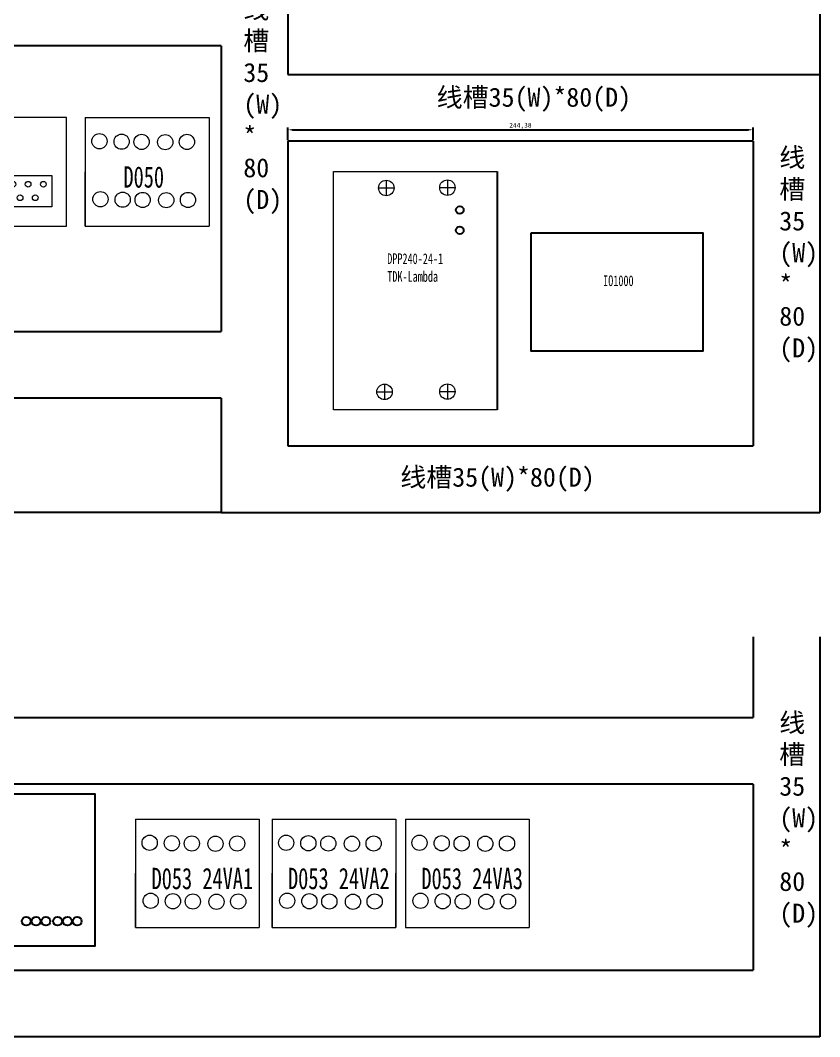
# Model space of a CAD drawing. Header units: millimetres. Extents: x -300 to 5587, y 233 to 3316.
# Drawn here: x 3041 to 3461, y 1021 to 1554 of the extents above; entities that cross this region are included whole.
import ezdxf

# ---------------------------------------------------------------- set-up
doc = ezdxf.new("R2010")
doc.units = ezdxf.units.MM
doc.layers.add('细实线层', color=7, linetype='Continuous')
doc.styles.get("Standard").update_dxf_attribs({"font": ''})
doc.styles.add('宋', font='', dxfattribs={"width": 0.7})
doc.styles.get('Standard').set_extended_font_data('SimSun')
doc.styles.get('宋').set_extended_font_data('SimSun')
doc.dimstyles.new('ISO-25', dxfattribs={"dimtxt": 2.5, "dimasz": 2.5, "dimexe": 1.25, "dimexo": 0.625, "dimtad": 1, "dimtxsty": 'Standard', "dimcen": 2.5, "dimadec": 0, "dimazin": 0, "dimtfac": 1, "dimtmove": 0, "dimatfit": 3, "dimfxl": 1, "dimarcsym": 0})

# ---------------------------------------------------------------- blocks, each defined once
blk = doc.blocks.new('*D87')
at = {"color": 0, "lineweight": -2, "transparency": 16777216}
for p, q in [((3181.74, 1491.64), (3181.74, 1498.25)), ((3184.24, 1497), (3423.63, 1497)), ((3426.13, 1491.64), (3426.13, 1498.25))]:
    blk.add_line(p, q, dxfattribs=at)
at = {"color": 0, "transparency": 16777216}
for points in [[(3184.24, 1497.42), (3184.24, 1496.58), (3181.74, 1497)], [(3423.63, 1496.58), (3423.63, 1497.42), (3426.13, 1497)]]:
    blk.add_solid(points, dxfattribs=at)
at = {"layer": 'Defpoints', "color": 0, "transparency": 16777216}
for p in [(3426.13, 1497), (3181.74, 1491.02), (3426.13, 1491.02)]:
    blk.add_point(p, dxfattribs=at)
at = {"color": 0, "transparency": 16777216, "insert": (3303.93, 1499.08), "char_height": 2.5, "attachment_point": 5}
blk.add_mtext('244,38', dxfattribs=at)
blk = doc.blocks.new('D015')
at = {"lineweight": 0}
for p, q in [((4907.11, 1796), (4797.11, 1796)), ((4907.11, 1739), (4907.11, 1796)), ((4797.11, 1739), (4907.11, 1739))]:
    blk.add_line(p, q, dxfattribs=at)
for centre in [(4814.94, 1760.94), (4822.94, 1760.94), (4830.94, 1760.94), (4838.94, 1760.94), (4846.94, 1760.94), (4854.94, 1760.94), (4862.94, 1760.94), (4870.94, 1760.94), (4878.94, 1760.94), (4886.94, 1760.94), (4894.94, 1760.94), (4810.7, 1753.88), (4818.7, 1753.88), (4826.7, 1753.88), (4834.7, 1753.88), (4842.7, 1753.88), (4850.7, 1753.88), (4858.7, 1753.88), (4866.7, 1753.88), (4874.7, 1753.88), (4882.7, 1753.88), (4890.7, 1753.88)]:
    blk.add_circle(centre, 1.5, dxfattribs=at)
at = {"layer": '细实线层', "lineweight": 0}
for p, q in [((4797.11, 1796), (4797.11, 1739)), ((4806.62, 1749.13), (4806.62, 1765.59)), ((4806.62, 1765.59), (4899.47, 1765.59)), ((4899.47, 1765.59), (4899.47, 1749.13)), ((4899.47, 1749.13), (4806.62, 1749.13))]:
    blk.add_line(p, q, dxfattribs=at)
at = {"lineweight": 0, "insert": (4816.32, 1793.01), "char_height": 11.2, "width": 74.3703, "attachment_point": 1, "style": '宋'}
blk.add_mtext('DO15', dxfattribs=at)

msp = doc.modelspace()

# ---------------------------------------------------------------- linework, layer by layer
for p, q in [((3181.743, 1756.019), (3181.743, 1526.019)), ((3146.743, 1541.019), (2046.126, 1541.019)), ((3146.743, 1541.019), (3146.743, 1391.019)), ((3181.743, 1526.019), (3461.126, 1526.019)), ((3426.126, 1491.019), (3181.743, 1491.019)), ((3181.743, 1491.019), (3181.743, 1331.019)), ((3426.126, 1491.019), (3426.126, 1331.019)), ((3291.699, 1475.168), (3291.699, 1349.968)), ((2046.126, 1391.019), (3146.743, 1391.019)), ((3146.743, 1356.019), (2046.126, 1356.019)), ((3146.743, 1356.019), (3146.743, 1296.019)), ((3181.743, 1331.019), (3426.126, 1331.019)), ((3146.743, 1296.019), (3461.126, 1296.019)), ((3426.126, 1230.839), (3426.126, 1188.44)), ((3461.126, 1230.839), (3461.126, 1020.839)), ((2046.126, 1188.44), (3426.126, 1188.44)), ((3426.126, 1153.44), (2046.126, 1153.44)), ((3426.126, 1153.44), (3426.126, 1055.839)), ((2046.126, 1055.839), (3426.126, 1055.839)), ((3461.126, 1020.839), (2011.126, 1020.839))]:
    msp.add_line(p, q)
at = {"lineweight": 0}
for p, q in [((3205.699, 1349.968), (3205.699, 1475.168)), ((3205.699, 1475.168), (3291.699, 1475.168)), ((3233.497, 1470.537), (3233.497, 1462.42)), ((3265.593, 1470.701), (3265.593, 1462.584)), ((3229.439, 1466.478), (3237.556, 1466.478)), ((3261.534, 1466.642), (3269.652, 1466.642)), ((3232.589, 1363.454), (3232.589, 1355.337)), ((3265.593, 1363.618), (3265.593, 1355.501)), ((3228.53, 1359.395), (3236.647, 1359.395)), ((3261.534, 1359.559), (3269.652, 1359.559)), ((3291.699, 1349.968), (3205.699, 1349.968))]:
    msp.add_line(p, q, dxfattribs=at)
msp.add_lwpolyline([(3146.743, 1296.019), (2011.126, 1296.019), (2011.126, 1756.019), (3461.126, 1756.019), (3461.126, 1296.019)])
for points in [[(3309.599, 1442.944), (3399.841, 1442.944), (3399.841, 1380.778), (3309.599, 1380.778)], [(2934.349, 1148.348), (3080.349, 1148.348), (3080.349, 1068.348), (2934.349, 1068.348)]]:
    msp.add_lwpolyline(points, close=True)
for centre in [(3233.497, 1466.478), (3265.593, 1466.642), (3232.589, 1359.395), (3265.593, 1359.559)]:
    msp.add_circle(centre, 4.059, dxfattribs=at)
at = {"color": 0, "linetype": 'Continuous'}
for centre in [(3272.113, 1454.852), (3272.113, 1444.284)]:
    msp.add_circle(centre, 2.01, dxfattribs=at)
for centre in [(3044.397, 1081.451), (3049.558, 1081.451), (3054.719, 1081.451), (3060.854, 1081.451), (3066.015, 1081.451), (3071.176, 1081.451)]:
    msp.add_circle(centre, 2.319)
at = {"layer": '细实线层', "lineweight": 0}
for p, q in [((3075.408, 1503.47), (3140.408, 1503.47)), ((3075.408, 1503.47), (3075.408, 1446.47)), ((3140.408, 1503.47), (3140.408, 1446.47)), ((3075.408, 1446.47), (3075.408, 1474.97)), ((3075.408, 1446.47), (3140.408, 1446.47)), ((3101.795, 1135.106), (3101.795, 1078.106)), ((3101.795, 1135.106), (3166.795, 1135.106)), ((3166.795, 1135.106), (3166.795, 1078.106)), ((3173.47, 1135.106), (3173.47, 1078.106)), ((3173.47, 1135.106), (3238.47, 1135.106)), ((3238.47, 1135.106), (3238.47, 1078.106)), ((3243.513, 1135.106), (3243.513, 1078.106)), ((3243.513, 1135.106), (3308.513, 1135.106)), ((3308.513, 1135.106), (3308.513, 1078.106)), ((3101.795, 1078.106), (3101.795, 1106.606)), ((3173.47, 1078.106), (3173.47, 1106.606)), ((3238.47, 1078.106), (3238.47, 1106.606)), ((3101.795, 1078.106), (3166.795, 1078.106)), ((3173.47, 1078.106), (3238.47, 1078.106)), ((3243.513, 1078.106), (3308.513, 1078.106))]:
    msp.add_line(p, q, dxfattribs=at)
for centre in [(3082.827, 1491.013), (3094.49, 1490.759), (3104.984, 1490.632), (3117.388, 1490.505), (3128.796, 1490.632), (3083.365, 1460.555), (3095.027, 1460.3), (3105.521, 1460.173), (3117.925, 1460.046), (3129.333, 1460.173), (3109.215, 1122.65), (3120.877, 1122.395), (3131.371, 1122.268), (3143.775, 1122.141), (3155.183, 1122.268), (3180.89, 1122.65), (3192.552, 1122.395), (3203.046, 1122.268), (3215.45, 1122.141), (3226.858, 1122.268), (3250.932, 1122.65), (3262.595, 1122.395), (3273.089, 1122.268), (3285.493, 1122.141), (3296.901, 1122.268), (3109.752, 1092.191), (3121.415, 1091.936), (3131.909, 1091.809), (3144.313, 1091.682), (3155.721, 1091.809), (3181.427, 1092.191), (3193.09, 1091.936), (3203.584, 1091.809), (3215.988, 1091.682), (3227.396, 1091.809), (3251.47, 1092.191), (3263.132, 1091.936), (3273.626, 1091.809), (3286.03, 1091.682), (3297.438, 1091.809)]:
    msp.add_circle(centre, 4, dxfattribs=at)

# ---------------------------------------------------------------- block references
msp.add_blockref('D015', (-1841.559, -292.534))

# ---------------------------------------------------------------- texts
at = {"lineweight": 0, "char_height": 10, "attachment_point": 1}
for s, insert, width in [('线槽35\\P(W)\\P*\\P80\\P(D)', (3158.403, 1565.433), 13.79767), ('线槽35(W)*80(D)', (3259.965, 1519.121), 120.02374), ('线槽35\\P(W)\\P*\\P80\\P(D)', (3439.903, 1487.503), 13.79767), ('线槽35(W)*80(D)', (3240.859, 1319.625), 120.02374), ('线槽35\\P(W)\\P*\\P80\\P(D)', (3439.903, 1190.713), 13.79767)]:
    msp.add_mtext(s, dxfattribs=dict(at, insert=insert, width=width))
at = {"lineweight": 0, "attachment_point": 1, "style": '宋'}
for s, insert, char_height, width in [('D050', (3095.439, 1477.854), 11.2, 74.37029), ('DPP240-24-1\\PTDK-Lambda ', (3234.006, 1432.126), 5.6, 37.18515), ('IO1000', (3347.387, 1420.556), 5.6, 20.59108), ('D053 24VA1', (3110.214, 1109.491), 11.2, 74.37029), ('D053 24VA2', (3181.889, 1109.491), 11.2, 74.37029), ('D053 24VA3', (3251.931, 1109.491), 11.2, 74.37029)]:
    msp.add_mtext(s, dxfattribs=dict(at, insert=insert, char_height=char_height, width=width))

# ---------------------------------------------------------------- dimensions: what is measured, and where the dimension line sits
dim = msp.add_linear_dim(base=(3426.126, 1497.001), p1=(3181.743, 1491.019), p2=(3426.126, 1491.019), dimstyle='ISO-25')
dim.commit()
dim.dimension.update_dxf_attribs({"geometry": '*D87', "text_midpoint": (3303.935, 1499.084)})

doc.saveas('drawing.dxf')
